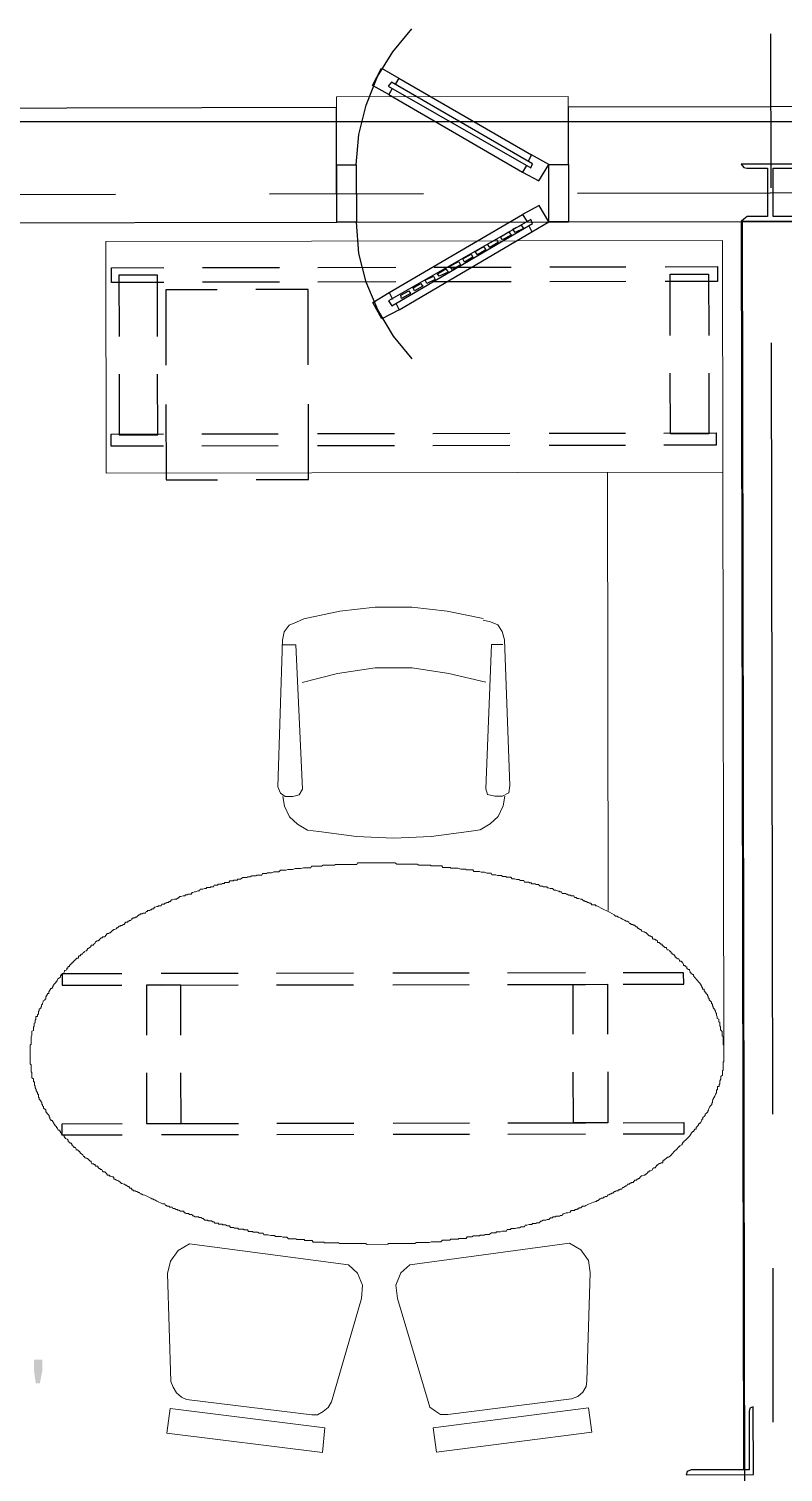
# Model space of a CAD drawing. Header units: inches. Extents: x 6322 to 85903, y -36042 to 7673.
# Drawn here: x 61711.4 to 61789.5, y 5849.7 to 5999.3 of the extents above; entities that cross this region are included whole.
import ezdxf

# ---------------------------------------------------------------- set-up
doc = ezdxf.new("R2010")
doc.units = ezdxf.units.IN
doc.header["$LTSCALE"] = 10
doc.linetypes.add('Amconstr', pattern=[9999, 9999, 0])
doc.layers.add('new partion wall', color=1, linetype='Continuous')
doc.layers.add('Plot Boundary', color=1, linetype='Continuous')

# ---------------------------------------------------------------- blocks, each defined once
blk = doc.blocks.new('pdf plan')
at = {"true_color": 0x000007}
blk.add_hatch(color=7, dxfattribs=at).paths.add_polyline_path([(314.354, 414.673), (314.189, 414.673), (314.189, 414.442), (314.222, 414.194), (314.304, 414.194), (314.354, 414.442)])
at = {"color": 7, "linetype": 'Continuous', "lineweight": 9, "true_color": 0x000007}
for p, q in [((328.132, 420.843), (328.132, 420.859)), ((328.132, 420.809), (328.132, 420.843))]:
    blk.add_line(p, q, dxfattribs=at)
at = {"color": 7, "linetype": 'Continuous', "lineweight": -2, "true_color": 0x000007}
for points in [[(320.738, 438.788), (320.788, 439.4), (320.937, 439.996), (321.168, 440.575), (321.483, 441.071), (321.863, 441.534)], [(329.108, 441.418), (329.108, 438.309), (329.108, 438.309)], [(321.466, 440.327), (321.4, 440.211), (321.069, 440.393), (321.251, 440.74), (321.598, 440.542), (321.532, 440.426)], [(321.598, 440.542), (324.278, 438.987), (324.278, 438.987)], [(321.4, 440.211), (324.096, 438.639), (324.096, 438.639)], [(324.179, 438.772), (324.096, 438.639), (324.427, 438.458), (324.625, 438.788), (324.278, 438.987), (324.212, 438.855)], [(300.295, 438.209), (315.876, 438.209), (315.876, 438.209)], [(318.985, 438.209), (322.095, 438.209), (322.095, 438.209)], [(325.204, 438.209), (340.768, 438.209), (340.768, 438.209)], [(324.212, 437.564), (324.278, 437.432), (324.625, 437.631), (324.427, 437.961), (324.096, 437.779), (324.179, 437.647)], [(320.341, 437.631), (325.022, 437.631), (325.022, 437.631)], [(321.863, 434.868), (321.483, 435.332), (321.168, 435.861), (320.937, 436.423), (320.788, 437.002), (320.738, 437.631)], [(321.4, 436.208), (324.096, 437.779), (324.096, 437.779)], [(321.598, 435.861), (324.278, 437.432), (324.278, 437.432)], [(315.793, 436.423), (315.793, 436.721), (316.851, 436.721)], [(317.629, 436.721), (319.184, 436.721), (319.184, 436.721)], [(319.961, 436.721), (321.532, 436.721), (321.532, 436.721)], [(322.31, 436.721), (323.864, 436.721), (323.864, 436.721)], [(324.642, 436.721), (326.18, 436.721), (326.18, 436.721)], [(326.974, 436.721), (328.032, 436.721), (328.032, 436.423), (326.974, 436.423)], [(316.851, 436.423), (315.793, 436.423), (315.793, 436.423)], [(316.719, 435.332), (316.719, 436.572), (315.942, 436.572), (315.942, 435.332)], [(319.184, 436.423), (317.629, 436.423), (317.629, 436.423)], [(321.532, 436.423), (319.961, 436.423), (319.961, 436.423)], [(323.864, 436.423), (322.31, 436.423), (322.31, 436.423)], [(326.18, 436.423), (324.642, 436.423), (324.642, 436.423)], [(327.073, 435.332), (327.073, 436.572), (327.85, 436.572), (327.85, 435.332)], [(316.885, 436.274), (316.885, 434.753), (316.885, 434.753)], [(317.927, 436.274), (316.885, 436.274), (316.885, 436.274)], [(319.762, 434.753), (319.762, 436.274), (318.704, 436.274)], [(321.532, 435.993), (321.598, 435.861), (321.251, 435.679), (321.069, 436.01), (321.4, 436.208), (321.466, 436.076)], [(329.108, 435.183), (329.108, 419.602), (329.108, 419.602)], [(315.942, 434.571), (315.942, 433.347), (316.719, 433.347)], [(316.719, 433.347), (316.719, 434.571), (316.719, 434.571)], [(327.073, 433.347), (327.073, 434.571), (327.073, 434.571)], [(327.85, 434.571), (327.85, 433.347), (327.073, 433.347)], [(316.885, 433.959), (316.885, 432.437), (317.927, 432.437)], [(318.704, 432.437), (319.762, 432.437), (319.762, 433.959)], [(315.776, 433.115), (315.776, 433.363), (316.835, 433.363)], [(317.612, 433.363), (319.151, 433.363), (319.151, 433.363)], [(319.944, 433.363), (321.499, 433.363), (321.499, 433.363)], [(322.277, 433.363), (323.831, 433.363), (323.831, 433.363)], [(324.625, 433.363), (326.163, 433.363), (326.163, 433.363)], [(326.941, 433.363), (327.999, 433.363), (327.999, 433.115), (326.941, 433.115)], [(316.835, 433.115), (315.776, 433.115), (315.776, 433.115)], [(319.151, 433.115), (317.612, 433.115), (317.612, 433.115)], [(321.499, 433.115), (319.944, 433.115), (319.944, 433.115)], [(323.831, 433.115), (322.277, 433.115), (322.277, 433.115)], [(326.163, 433.115), (324.625, 433.115), (324.625, 433.115)], [(315.975, 422.463), (314.767, 422.463), (314.767, 422.232)], [(318.324, 422.463), (316.769, 422.463), (316.769, 422.463)], [(320.656, 422.463), (319.101, 422.463), (319.101, 422.463)], [(322.988, 422.463), (321.45, 422.463), (321.45, 422.463)], [(325.336, 422.463), (323.765, 422.463), (323.765, 422.463)], [(326.097, 422.232), (327.321, 422.232), (327.321, 422.463), (326.097, 422.463)], [(314.767, 422.232), (315.975, 422.232), (315.975, 422.232)], [(317.166, 421.223), (317.166, 422.232), (316.471, 422.232), (316.471, 421.223)], [(316.769, 422.232), (318.324, 422.232), (318.324, 422.232)], [(319.101, 422.232), (320.656, 422.232), (320.656, 422.232)], [(321.45, 422.232), (322.988, 422.232), (322.988, 422.232)], [(323.765, 422.232), (325.336, 422.232), (325.336, 422.232)], [(325.088, 421.223), (325.088, 422.232), (325.783, 422.232), (325.783, 421.223)], [(316.471, 419.437), (317.166, 419.437), (317.166, 420.462)], [(316.471, 420.462), (316.471, 419.437), (316.471, 419.437)], [(325.783, 419.437), (325.088, 419.437), (325.088, 420.462)], [(325.783, 420.462), (325.783, 419.437), (325.783, 419.437)], [(314.767, 419.437), (315.975, 419.437), (315.975, 419.437)], [(315.975, 419.205), (314.767, 419.205), (314.767, 419.437)], [(316.769, 419.437), (318.324, 419.437), (318.324, 419.437)], [(319.101, 419.437), (320.656, 419.437), (320.656, 419.437)], [(321.45, 419.437), (322.988, 419.437), (322.988, 419.437)], [(323.765, 419.437), (325.336, 419.437), (325.336, 419.437)], [(326.097, 419.437), (327.321, 419.437), (327.321, 419.205), (326.097, 419.205)], [(318.324, 419.205), (316.769, 419.205), (316.769, 419.205)], [(320.656, 419.205), (319.101, 419.205), (319.101, 419.205)], [(322.988, 419.205), (321.45, 419.205), (321.45, 419.205)], [(325.336, 419.205), (323.765, 419.205), (323.765, 419.205)], [(329.108, 416.493), (329.108, 413.383), (329.108, 413.383)]]:
    blk.add_lwpolyline(points, dxfattribs=at)
for points in [[(321.45, 440.459), (321.383, 440.376), (324.261, 438.722), (324.294, 438.805)], [(320.341, 437.631), (320.341, 439.946), (312.171, 439.946), (312.171, 437.631)], [(333.193, 437.631), (333.193, 439.946), (325.022, 439.946), (325.022, 437.631)], [(320.341, 437.631), (320.341, 438.788), (320.738, 438.788), (320.738, 437.631)], [(324.625, 437.631), (324.625, 438.788), (325.022, 438.788), (325.022, 437.631)], [(328.628, 437.73), (328.562, 437.68), (328.512, 437.631), (329.686, 437.631), (329.653, 437.68), (329.587, 437.73), (329.157, 437.73), (329.157, 438.706), (329.587, 438.706), (329.653, 438.722), (329.686, 438.788), (328.512, 438.788), (328.562, 438.722), (328.628, 438.706), (329.041, 438.706), (329.041, 437.73)], [(324.261, 437.68), (321.383, 436.043), (321.45, 435.943), (324.294, 437.597)], [(323.897, 437.482), (324.063, 437.564), (324.112, 437.498), (323.947, 437.416)], [(323.385, 437.184), (323.567, 437.283), (323.6, 437.217), (323.434, 437.118)], [(323.649, 437.333), (323.815, 437.432), (323.864, 437.366), (323.682, 437.267)], [(322.889, 436.886), (323.054, 436.985), (323.087, 436.919), (322.922, 436.82)], [(323.137, 437.035), (323.302, 437.134), (323.352, 437.068), (323.186, 436.969)], [(322.376, 436.589), (322.541, 436.688), (322.591, 436.622), (322.409, 436.539)], [(322.624, 436.737), (322.806, 436.837), (322.839, 436.77), (322.674, 436.671)], [(321.88, 436.307), (322.028, 436.39), (322.078, 436.34), (321.913, 436.241)], [(322.128, 436.456), (322.293, 436.539), (322.326, 436.473), (322.161, 436.39)], [(321.631, 436.159), (321.797, 436.241), (321.83, 436.192), (321.648, 436.092)], [(327.454, 412.424), (327.371, 412.391), (327.354, 412.325), (328.711, 412.325), (328.711, 413.697), (328.644, 413.664), (328.628, 413.598), (328.628, 412.424)]]:
    blk.add_lwpolyline(points, close=True, dxfattribs=at)
at = {"color": 253, "linetype": 'Continuous', "lineweight": 20, "true_color": 0xb3b3b3}
blk.add_lwpolyline([(320.341, 439.946), (320.341, 440.161), (325.022, 440.161), (325.022, 439.946)], dxfattribs=at)
at = {"color": 7, "linetype": 'Continuous', "lineweight": 13, "true_color": 0x000007}
blk.add_lwpolyline([(328.512, 437.631), (328.512, 412.424), (328.512, 412.424)], dxfattribs=at)
at = {"color": 7, "linetype": 'Continuous', "lineweight": 9, "true_color": 0x000007}
for points in [[(328.132, 437.25), (328.132, 432.569), (315.677, 432.569), (315.677, 437.25)], [(316.868, 413.185), (316.934, 413.681), (320.06, 413.284), (320.011, 412.788)], [(325.452, 413.185), (325.386, 413.681), (322.243, 413.284), (322.31, 412.788)]]:
    blk.add_lwpolyline(points, close=True, dxfattribs=at)
for points in [[(325.8, 432.569), (325.8, 423.721), (325.8, 423.721)], [(328.132, 432.569), (328.132, 420.843), (328.132, 420.843)], [(319.663, 429.625), (319.514, 429.559), (319.514, 429.559)], [(323.285, 429.625), (322.558, 429.774), (321.847, 429.857), (321.102, 429.857), (320.391, 429.774), (319.663, 429.625)], [(319.514, 429.559), (319.366, 429.493), (319.266, 429.361), (319.233, 429.195)], [(323.716, 429.195), (323.666, 429.361), (323.583, 429.493), (323.434, 429.559), (323.285, 429.592)], [(319.233, 429.195), (319.134, 426.235), (319.134, 426.235)], [(319.498, 429.096), (319.217, 429.096), (319.217, 429.096)], [(319.498, 429.096), (319.63, 426.185), (319.63, 426.185)], [(323.451, 429.096), (323.335, 426.185), (323.335, 426.185)], [(323.451, 429.096), (323.682, 429.096), (323.682, 429.096)], [(323.716, 429.195), (323.815, 426.251), (323.815, 426.251)], [(323.335, 428.335), (322.591, 428.517), (321.847, 428.633), (321.102, 428.633), (320.341, 428.517), (319.63, 428.335)], [(319.134, 426.235), (319.184, 426.102), (319.283, 426.036)], [(319.432, 426.036), (319.564, 426.069), (319.63, 426.185)], [(323.335, 426.185), (323.368, 426.069), (323.517, 426.036), (323.666, 426.036)], [(323.666, 426.036), (323.798, 426.102), (323.815, 426.251)], [(319.233, 426.036), (319.266, 425.838), (319.366, 425.623), (319.531, 425.474), (319.729, 425.358), (319.961, 425.325), (320.722, 425.226), (321.466, 425.193), (322.227, 425.226), (322.988, 425.325)], [(319.283, 426.036), (319.432, 426.036), (319.432, 426.036)], [(322.988, 425.325), (323.219, 425.358), (323.418, 425.474), (323.583, 425.623), (323.682, 425.838), (323.716, 426.036)], [(321.036, 424.696), (320.738, 424.696), (320.722, 424.663), (320.292, 424.663), (320.275, 424.647), (320.044, 424.647), (320.011, 424.63), (319.812, 424.63), (319.796, 424.597), (319.647, 424.597), (319.597, 424.581), (319.481, 424.581), (319.432, 424.564), (319.332, 424.564), (319.299, 424.548), (319.184, 424.548), (319.151, 424.514), (319.051, 424.514), (319.002, 424.498), (318.919, 424.498), (318.902, 424.481), (318.82, 424.481), (318.803, 424.448), (318.704, 424.448), (318.687, 424.432), (318.605, 424.432), (318.572, 424.415), (318.522, 424.415), (318.505, 424.399), (318.423, 424.399), (318.373, 424.366), (318.324, 424.366), (318.307, 424.349), (318.241, 424.349), (318.224, 424.332), (318.158, 424.332), (318.142, 424.299), (318.059, 424.299), (318.042, 424.283), (318.009, 424.283), (317.993, 424.266), (317.927, 424.266), (317.91, 424.25), (317.844, 424.25), (317.827, 424.217), (317.778, 424.217), (317.761, 424.2), (317.695, 424.2), (317.678, 424.184), (317.645, 424.184), (317.612, 424.167), (317.563, 424.167), (317.546, 424.134), (317.513, 424.134), (317.463, 424.117), (317.447, 424.117), (317.414, 424.101), (317.397, 424.101), (317.381, 424.068), (317.315, 424.068), (317.298, 424.051), (317.265, 424.051), (317.248, 424.035), (317.215, 424.035), (317.166, 424.018), (317.149, 424.018), (317.116, 423.985), (317.1, 423.985), (317.083, 423.969), (317.033, 423.969), (317, 423.952), (316.984, 423.952), (316.951, 423.919), (316.934, 423.919), (316.918, 423.902), (316.885, 423.902), (316.868, 423.886), (316.851, 423.886), (316.835, 423.869), (316.785, 423.869), (316.769, 423.836), (316.719, 423.836), (316.703, 423.82), (316.686, 423.82), (316.653, 423.803), (316.636, 423.803), (316.62, 423.77), (316.587, 423.77), (316.57, 423.754), (316.554, 423.754), (316.537, 423.737), (316.504, 423.737), (316.488, 423.721), (316.471, 423.721), (316.455, 423.687), (316.405, 423.687), (316.388, 423.671), (316.355, 423.671), (316.339, 423.654), (316.322, 423.654), (316.273, 423.605), (316.256, 423.605), (316.239, 423.588), (316.206, 423.588), (316.19, 423.572), (316.173, 423.572), (316.157, 423.539), (316.124, 423.539), (316.124, 423.522), (316.107, 423.522), (316.091, 423.505), (316.058, 423.505), (316.041, 423.489), (316.024, 423.456), (316.008, 423.456), (315.975, 423.439), (315.958, 423.439), (315.942, 423.423), (315.925, 423.423), (315.892, 423.39), (315.876, 423.39), (315.859, 423.373), (315.826, 423.357), (315.809, 423.357), (315.809, 423.34), (315.793, 423.34), (315.743, 423.29), (315.727, 423.29), (315.71, 423.274), (315.677, 423.274), (315.661, 423.241), (315.644, 423.241), (315.644, 423.224), (315.628, 423.208), (315.594, 423.208), (315.578, 423.191), (315.561, 423.191), (315.528, 423.158), (315.528, 423.142), (315.512, 423.142), (315.495, 423.125), (315.479, 423.125), (315.446, 423.109), (315.429, 423.075), (315.412, 423.059), (315.396, 423.042), (315.363, 423.042), (315.346, 423.009), (315.33, 422.993), (315.297, 422.976), (315.28, 422.976), (315.28, 422.96), (315.264, 422.927), (315.247, 422.927), (315.214, 422.91), (315.214, 422.894), (315.197, 422.894), (315.181, 422.86), (315.148, 422.86), (315.148, 422.844), (315.131, 422.827), (315.115, 422.827), (315.098, 422.811), (315.098, 422.778), (315.065, 422.778), (315.049, 422.761), (315.049, 422.745), (315.032, 422.745), (314.999, 422.712), (314.999, 422.695), (314.982, 422.695), (314.966, 422.678), (314.966, 422.662), (314.949, 422.662), (314.916, 422.629), (314.916, 422.612), (314.9, 422.612), (314.883, 422.596), (314.883, 422.579), (314.867, 422.579), (314.867, 422.546), (314.834, 422.53), (314.817, 422.53), (314.817, 422.513), (314.801, 422.48), (314.801, 422.463), (314.767, 422.463), (314.751, 422.447), (314.751, 422.43), (314.734, 422.43), (314.734, 422.397), (314.718, 422.381), (314.685, 422.364), (314.668, 422.331), (314.668, 422.315), (314.652, 422.315), (314.652, 422.298), (314.602, 422.248), (314.602, 422.232), (314.586, 422.232), (314.586, 422.215), (314.569, 422.182), (314.569, 422.166), (314.536, 422.166), (314.536, 422.149), (314.519, 422.133), (314.503, 422.1), (314.503, 422.067), (314.47, 422.067), (314.47, 422.05), (314.453, 422.017), (314.437, 422), (314.437, 421.951), (314.42, 421.951), (314.42, 421.934), (314.387, 421.918), (314.387, 421.901), (314.37, 421.868), (314.37, 421.852), (314.354, 421.835), (314.354, 421.802), (314.337, 421.785), (314.337, 421.769), (314.304, 421.752), (314.304, 421.719), (314.288, 421.703), (314.288, 421.653), (314.271, 421.636), (314.271, 421.603), (314.238, 421.603), (314.238, 421.537), (314.222, 421.537), (314.222, 421.471), (314.205, 421.471), (314.205, 421.405), (314.189, 421.388), (314.189, 421.322), (314.155, 421.306), (314.155, 421.223), (314.139, 421.19), (314.139, 421.041), (314.122, 421.025)], [(325.568, 423.82), (325.551, 423.82), (325.535, 423.836), (325.469, 423.836), (325.452, 423.869), (325.419, 423.869), (325.403, 423.886), (325.386, 423.886), (325.353, 423.902), (325.336, 423.902), (325.32, 423.919), (325.303, 423.919), (325.27, 423.952), (325.237, 423.952), (325.204, 423.969), (325.171, 423.969), (325.154, 423.985), (325.121, 423.985), (325.105, 424.018), (325.055, 424.018), (325.039, 424.035), (325.006, 424.035), (324.973, 424.051), (324.956, 424.051), (324.939, 424.068), (324.873, 424.068), (324.857, 424.101), (324.824, 424.101), (324.807, 424.117), (324.791, 424.117), (324.741, 424.134), (324.708, 424.134), (324.675, 424.167), (324.625, 424.167), (324.592, 424.184), (324.576, 424.184), (324.559, 424.2), (324.493, 424.2), (324.476, 424.217), (324.427, 424.217), (324.394, 424.25), (324.344, 424.25), (324.327, 424.266), (324.261, 424.266), (324.245, 424.283), (324.212, 424.283), (324.195, 424.299), (324.112, 424.299), (324.096, 424.332), (324.03, 424.332), (323.997, 424.349), (323.947, 424.349), (323.914, 424.366), (323.864, 424.366), (323.831, 424.399), (323.749, 424.399), (323.732, 424.415), (323.666, 424.415), (323.649, 424.432), (323.567, 424.432), (323.534, 424.448), (323.451, 424.448), (323.434, 424.481), (323.352, 424.481), (323.302, 424.498), (323.236, 424.498), (323.203, 424.514), (323.087, 424.514), (323.07, 424.548), (322.938, 424.548), (322.922, 424.564), (322.822, 424.564), (322.773, 424.581), (322.624, 424.581), (322.607, 424.597), (322.458, 424.597), (322.442, 424.63), (322.227, 424.63), (322.21, 424.647), (321.979, 424.647), (321.946, 424.663), (321.532, 424.663), (321.499, 424.696), (321.383, 424.696)], [(326.015, 423.588), (325.998, 423.588), (325.981, 423.605), (325.948, 423.605)], [(327.52, 422.397), (327.52, 422.43), (327.503, 422.43), (327.47, 422.447), (327.47, 422.463), (327.454, 422.463), (327.454, 422.48), (327.437, 422.513), (327.437, 422.53), (327.42, 422.53), (327.387, 422.546), (327.387, 422.579), (327.371, 422.579), (327.354, 422.596), (327.354, 422.612), (327.321, 422.612), (327.321, 422.629), (327.305, 422.662), (327.288, 422.662), (327.288, 422.678), (327.272, 422.695), (327.239, 422.695), (327.239, 422.712), (327.222, 422.745), (327.205, 422.745), (327.172, 422.761), (327.172, 422.778), (327.156, 422.778), (327.139, 422.811), (327.139, 422.827), (327.123, 422.827), (327.09, 422.844), (327.09, 422.86), (327.073, 422.86), (327.057, 422.894), (327.04, 422.894), (327.04, 422.91), (327.007, 422.927), (326.99, 422.927), (326.974, 422.96), (326.974, 422.976), (326.941, 422.976), (326.924, 422.993), (326.908, 423.009), (326.891, 423.009), (326.891, 423.042), (326.858, 423.042), (326.825, 423.075), (326.792, 423.075), (326.792, 423.109), (326.775, 423.125), (326.759, 423.125), (326.742, 423.142), (326.709, 423.142), (326.693, 423.158), (326.693, 423.191), (326.676, 423.191), (326.643, 423.208), (326.627, 423.208), (326.61, 423.224), (326.593, 423.241), (326.56, 423.274), (326.544, 423.274), (326.527, 423.29), (326.511, 423.29), (326.478, 423.307), (326.461, 423.34), (326.445, 423.34), (326.412, 423.357), (326.395, 423.357), (326.395, 423.373), (326.378, 423.39), (326.362, 423.39), (326.329, 423.423), (326.312, 423.423), (326.296, 423.439), (326.263, 423.439), (326.246, 423.456), (326.23, 423.456), (326.213, 423.489), (326.18, 423.505), (326.163, 423.505)], [(328.115, 421.173), (328.099, 421.19), (328.099, 421.273), (328.066, 421.306), (328.066, 421.372), (328.049, 421.388), (328.049, 421.455), (328.032, 421.471), (328.032, 421.521), (327.999, 421.537), (327.999, 421.57), (327.983, 421.603), (327.983, 421.636), (327.966, 421.653), (327.966, 421.686), (327.95, 421.703), (327.95, 421.719), (327.917, 421.752), (327.917, 421.785), (327.9, 421.785), (327.9, 421.835), (327.884, 421.835), (327.884, 421.868), (327.85, 421.901), (327.834, 421.918), (327.834, 421.951), (327.817, 421.951), (327.817, 421.984), (327.801, 422), (327.801, 422.017), (327.768, 422.05), (327.768, 422.067), (327.751, 422.067), (327.751, 422.083), (327.735, 422.1), (327.735, 422.133), (327.702, 422.133), (327.702, 422.166), (327.685, 422.166), (327.685, 422.182), (327.669, 422.215), (327.669, 422.232), (327.652, 422.232), (327.652, 422.248)], [(328.132, 420.991), (328.132, 421.008), (328.115, 421.008), (328.115, 421.074)], [(314.122, 420.644), (314.139, 420.628), (314.139, 420.594), (314.139, 420.479), (314.155, 420.479), (314.155, 420.363), (314.189, 420.346), (314.189, 420.28), (314.205, 420.28), (314.205, 420.214), (314.222, 420.198), (314.222, 420.164), (314.238, 420.131), (314.238, 420.098), (314.271, 420.065), (314.271, 420.032), (314.288, 420.032), (314.288, 419.966), (314.304, 419.966), (314.304, 419.933), (314.337, 419.9), (314.337, 419.883), (314.354, 419.867), (314.354, 419.834), (314.37, 419.817), (314.37, 419.801), (314.387, 419.784), (314.387, 419.751), (314.437, 419.718), (314.437, 419.668), (314.453, 419.668), (314.453, 419.652), (314.47, 419.635), (314.503, 419.602), (314.503, 419.569), (314.519, 419.569), (314.519, 419.536), (314.536, 419.519), (314.536, 419.503), (314.569, 419.503), (314.569, 419.486), (314.602, 419.437), (314.602, 419.42), (314.619, 419.42), (314.619, 419.404), (314.652, 419.371), (314.652, 419.354), (314.668, 419.354), (314.668, 419.337), (314.685, 419.304), (314.718, 419.304), (314.718, 419.288), (314.734, 419.271), (314.734, 419.255), (314.751, 419.255), (314.751, 419.222), (314.767, 419.205), (314.801, 419.205), (314.801, 419.189), (314.817, 419.156), (314.834, 419.139), (314.867, 419.122), (314.883, 419.106), (314.883, 419.073), (314.9, 419.073), (314.916, 419.056), (314.916, 419.04), (314.949, 419.04), (314.966, 419.007), (314.966, 418.99), (314.982, 418.99), (314.999, 418.974), (314.999, 418.957), (315.032, 418.957), (315.049, 418.924), (315.049, 418.907), (315.065, 418.907), (315.098, 418.891), (315.098, 418.874), (315.115, 418.874), (315.131, 418.841), (315.181, 418.808), (315.197, 418.775), (315.214, 418.775), (315.214, 418.759)], [(327.966, 420.016), (327.966, 420.032), (327.983, 420.032), (327.983, 420.098), (327.999, 420.098), (327.999, 420.164), (328.032, 420.164), (328.032, 420.214), (328.049, 420.214), (328.049, 420.28), (328.066, 420.313), (328.066, 420.363), (328.099, 420.396), (328.099, 420.479), (328.115, 420.495), (328.115, 420.661), (328.132, 420.661), (328.132, 420.694)], [(327.884, 419.801), (327.884, 419.834), (327.9, 419.834), (327.9, 419.867)], [(327.454, 419.189), (327.454, 419.205), (327.47, 419.205), (327.47, 419.222), (327.503, 419.255), (327.52, 419.255), (327.52, 419.271), (327.536, 419.288), (327.536, 419.304), (327.569, 419.304), (327.569, 419.337), (327.586, 419.354), (327.602, 419.371), (327.619, 419.404), (327.619, 419.42), (327.652, 419.42), (327.652, 419.437), (327.669, 419.453), (327.685, 419.486), (327.685, 419.503), (327.702, 419.503), (327.702, 419.536)], [(327.801, 419.652), (327.801, 419.668), (327.817, 419.685)], [(327.222, 418.957), (327.239, 418.957), (327.239, 418.974), (327.272, 418.99), (327.288, 418.99), (327.288, 419.007), (327.305, 419.04), (327.321, 419.04), (327.321, 419.056)], [(315.33, 418.676), (315.346, 418.676), (315.346, 418.659), (315.363, 418.626), (315.396, 418.626), (315.412, 418.61), (315.429, 418.61), (315.429, 418.593), (315.446, 418.577), (315.479, 418.577), (315.495, 418.544), (315.512, 418.527), (315.528, 418.527), (315.528, 418.51), (315.561, 418.51), (315.578, 418.477), (315.594, 418.461), (315.628, 418.461), (315.661, 418.428), (315.677, 418.395), (315.71, 418.395), (315.727, 418.378), (315.743, 418.378), (315.776, 418.362), (315.793, 418.362), (315.809, 418.345), (315.809, 418.312), (315.826, 418.312), (315.859, 418.295)], [(325.535, 417.849), (325.551, 417.849), (325.568, 417.865), (325.585, 417.865), (325.618, 417.898), (325.634, 417.898), (325.651, 417.915), (325.684, 417.915), (325.7, 417.932), (325.717, 417.932), (325.733, 417.948), (325.766, 417.948), (325.783, 417.981), (325.8, 417.981), (325.833, 417.998), (325.849, 417.998), (325.866, 418.014), (325.882, 418.014), (325.915, 418.047), (325.932, 418.047), (325.948, 418.064), (325.981, 418.064), (325.998, 418.08), (326.015, 418.08), (326.031, 418.097), (326.064, 418.097), (326.081, 418.13), (326.097, 418.13), (326.147, 418.163), (326.163, 418.163), (326.18, 418.196), (326.213, 418.196), (326.23, 418.213), (326.246, 418.213), (326.263, 418.229), (326.296, 418.229), (326.329, 418.279), (326.362, 418.279), (326.378, 418.295), (326.395, 418.295), (326.395, 418.312), (326.412, 418.312), (326.445, 418.345), (326.461, 418.362), (326.478, 418.362), (326.511, 418.378), (326.527, 418.378), (326.544, 418.395), (326.56, 418.395), (326.593, 418.428), (326.593, 418.444), (326.61, 418.444), (326.627, 418.461), (326.643, 418.461), (326.676, 418.477), (326.693, 418.51), (326.709, 418.527), (326.742, 418.527), (326.775, 418.577), (326.792, 418.577), (326.792, 418.593), (326.825, 418.61), (326.842, 418.61), (326.858, 418.626), (326.891, 418.626), (326.891, 418.659), (326.908, 418.676), (326.924, 418.676), (326.99, 418.742), (327.007, 418.742), (327.04, 418.759), (327.04, 418.775), (327.057, 418.775)], [(315.958, 418.229), (315.975, 418.229), (316.008, 418.213), (316.024, 418.213), (316.041, 418.196), (316.058, 418.196), (316.091, 418.163), (316.107, 418.163), (316.124, 418.147), (316.124, 418.13), (316.157, 418.13), (316.173, 418.097), (316.19, 418.097), (316.206, 418.08), (316.239, 418.08), (316.256, 418.064), (316.273, 418.064), (316.306, 418.047), (316.322, 418.047), (316.339, 418.014), (316.355, 418.014), (316.388, 417.998)], [(316.554, 417.932), (316.57, 417.915), (316.587, 417.915), (316.62, 417.898), (316.636, 417.898)], [(316.785, 417.816), (316.835, 417.816), (316.851, 417.783), (316.868, 417.783), (316.885, 417.766), (316.918, 417.766), (316.934, 417.75), (316.984, 417.75), (317, 417.717), (317.033, 417.717), (317.066, 417.7), (317.083, 417.7), (317.1, 417.683), (317.116, 417.683), (317.149, 417.667), (317.215, 417.667), (317.232, 417.634), (317.248, 417.634), (317.265, 417.617), (317.315, 417.617), (317.331, 417.601), (317.381, 417.601), (317.397, 417.568), (317.414, 417.568), (317.447, 417.551), (317.513, 417.551), (317.53, 417.535), (317.563, 417.535), (317.596, 417.518), (317.612, 417.518), (317.645, 417.485), (317.695, 417.485), (317.712, 417.468), (317.778, 417.468), (317.794, 417.452), (317.827, 417.452), (317.844, 417.419), (317.91, 417.419), (317.927, 417.402), (317.993, 417.402), (318.009, 417.386), (318.059, 417.386), (318.092, 417.369), (318.142, 417.369), (318.158, 417.336), (318.224, 417.336), (318.241, 417.32), (318.307, 417.32), (318.324, 417.303), (318.423, 417.303), (318.439, 417.286), (318.505, 417.286), (318.522, 417.253), (318.605, 417.253), (318.621, 417.237), (318.704, 417.237), (318.737, 417.22), (318.82, 417.22), (318.836, 417.187), (318.919, 417.187), (318.969, 417.171), (319.051, 417.171), (319.068, 417.154), (319.184, 417.154), (319.217, 417.138), (319.299, 417.138), (319.332, 417.105), (319.481, 417.105), (319.498, 417.088), (319.647, 417.088), (319.663, 417.071), (319.812, 417.071), (319.829, 417.038), (320.044, 417.038), (320.06, 417.022), (320.341, 417.022), (320.358, 417.005), (320.424, 417.005)], [(320.771, 417.005), (320.887, 417.005), (320.92, 416.989), (321.334, 416.989), (321.35, 417.005), (321.88, 417.005), (321.913, 417.022), (322.177, 417.022), (322.21, 417.038), (322.409, 417.038), (322.442, 417.071), (322.591, 417.071), (322.607, 417.088), (322.756, 417.088), (322.773, 417.105), (322.922, 417.105), (322.938, 417.138), (323.037, 417.138), (323.07, 417.154), (323.186, 417.154), (323.203, 417.171), (323.285, 417.171), (323.302, 417.187), (323.385, 417.187), (323.434, 417.22), (323.517, 417.22), (323.534, 417.237), (323.616, 417.237), (323.649, 417.253), (323.732, 417.253), (323.749, 417.286), (323.815, 417.286), (323.831, 417.303), (323.914, 417.303), (323.947, 417.32), (323.997, 417.32), (324.03, 417.336), (324.096, 417.336), (324.112, 417.369), (324.146, 417.369), (324.195, 417.386), (324.245, 417.386), (324.261, 417.402), (324.327, 417.402), (324.344, 417.419), (324.394, 417.419), (324.427, 417.452), (324.443, 417.452), (324.476, 417.468), (324.526, 417.468), (324.559, 417.485), (324.592, 417.485), (324.625, 417.518), (324.658, 417.518), (324.675, 417.535), (324.724, 417.535), (324.741, 417.551), (324.807, 417.551), (324.824, 417.568), (324.857, 417.568), (324.873, 417.601), (324.89, 417.601), (324.939, 417.617), (324.973, 417.617), (325.006, 417.634), (325.022, 417.634), (325.039, 417.667), (325.105, 417.667), (325.121, 417.683), (325.154, 417.683), (325.171, 417.7), (325.188, 417.7), (325.204, 417.717), (325.237, 417.717), (325.27, 417.75), (325.32, 417.75)], [(317.331, 417.005), (317.1, 416.873), (316.951, 416.658), (316.885, 416.41)], [(317.331, 417.005), (320.54, 416.575), (320.54, 416.575)], [(321.78, 416.575), (325.006, 417.005), (325.006, 417.005)], [(325.419, 416.41), (325.386, 416.658), (325.237, 416.873), (325.006, 417.005)], [(320.805, 415.897), (320.821, 416.162), (320.722, 416.41), (320.54, 416.575)], [(321.78, 416.575), (321.598, 416.41), (321.499, 416.162), (321.532, 415.897), (322.144, 413.813)], [(316.885, 416.41), (316.951, 414.227), (316.951, 414.227)], [(325.419, 416.41), (325.353, 414.227), (325.353, 414.227)], [(320.193, 413.813), (320.805, 415.897), (320.805, 415.897)], [(316.951, 414.227), (317, 414.111), (317.066, 413.995), (317.166, 413.912), (317.265, 413.863), (319.796, 413.548), (319.911, 413.548), (320.027, 413.615), (320.126, 413.697), (320.193, 413.813)], [(325.039, 413.863), (325.171, 413.912), (325.27, 413.995), (325.336, 414.111), (325.353, 414.227)], [(322.144, 413.813), (322.177, 413.697), (322.293, 413.615), (322.392, 413.548), (322.541, 413.548)], [(325.039, 413.863), (322.541, 413.548), (322.541, 413.548)]]:
    blk.add_lwpolyline(points, dxfattribs=at)
for points in [[(321.383, 424.696), (321.268, 424.696), (321.152, 424.696), (321.036, 424.696)], [(325.948, 423.605), (325.882, 423.687), (325.667, 423.754), (325.568, 423.82)], [(326.163, 423.505), (326.114, 423.539), (326.064, 423.555), (326.015, 423.588)], [(327.652, 422.248), (327.553, 422.348), (327.586, 422.331), (327.52, 422.397)], [(328.115, 421.074), (328.115, 421.107), (328.115, 421.14), (328.115, 421.173)], [(314.122, 421.025), (314.122, 420.892), (314.122, 420.776), (314.122, 420.644)], [(328.132, 420.859), (328.132, 420.892), (328.132, 420.942), (328.132, 420.991)], [(328.132, 420.694), (328.132, 420.727), (328.132, 420.776), (328.132, 420.809)], [(327.9, 419.867), (327.9, 419.916), (327.95, 419.949), (327.966, 420.016)], [(327.817, 419.685), (327.817, 419.734), (327.85, 419.767), (327.884, 419.801)], [(327.702, 419.536), (327.817, 419.635), (327.685, 419.552), (327.801, 419.652)], [(327.321, 419.056), (327.371, 419.106), (327.42, 419.139), (327.454, 419.189)], [(327.057, 418.775), (327.106, 418.841), (327.172, 418.891), (327.222, 418.957)], [(315.214, 418.759), (315.264, 418.709), (315.231, 418.792), (315.33, 418.676)], [(315.859, 418.295), (315.892, 418.295), (315.925, 418.262), (315.958, 418.229)], [(316.388, 417.998), (316.455, 417.998), (316.488, 417.948), (316.554, 417.932)], [(316.636, 417.898), (316.686, 417.849), (316.736, 417.849), (316.785, 417.816)], [(325.32, 417.75), (325.353, 417.783), (325.502, 417.832), (325.535, 417.849)], [(320.424, 417.005), (320.54, 417.005), (320.656, 417.005), (320.771, 417.005)]]:
    blk.add_open_spline(points, degree=3, dxfattribs=at)
at = {"layer": 'new partion wall'}
blk.add_lwpolyline([(328.529, 437.668), (328.529, 400.846), (329.686, 400.846), (329.686, 437.631), (328.529, 437.631)], dxfattribs=at)
at = {"layer": 'Plot Boundary', "color": 5, "lineweight": -3}
blk.add_lwpolyline([(173.816, 439.924), (484.814, 439.377), (484.645, 343.505), (173.647, 344.053)], close=True, dxfattribs=at)

msp = doc.modelspace()

# ---------------------------------------------------------------- block references
at = {"linetype": 'Amconstr', "lineweight": 25, "xscale": 5.131858713091743, "yscale": 5.131858713091743, "zscale": 5.131858713091743, "rotation": 0.100856521769071}
msp.add_blockref('pdf plan', (60103.28593, 3730.46186), dxfattribs=at)

doc.saveas('drawing.dxf')
